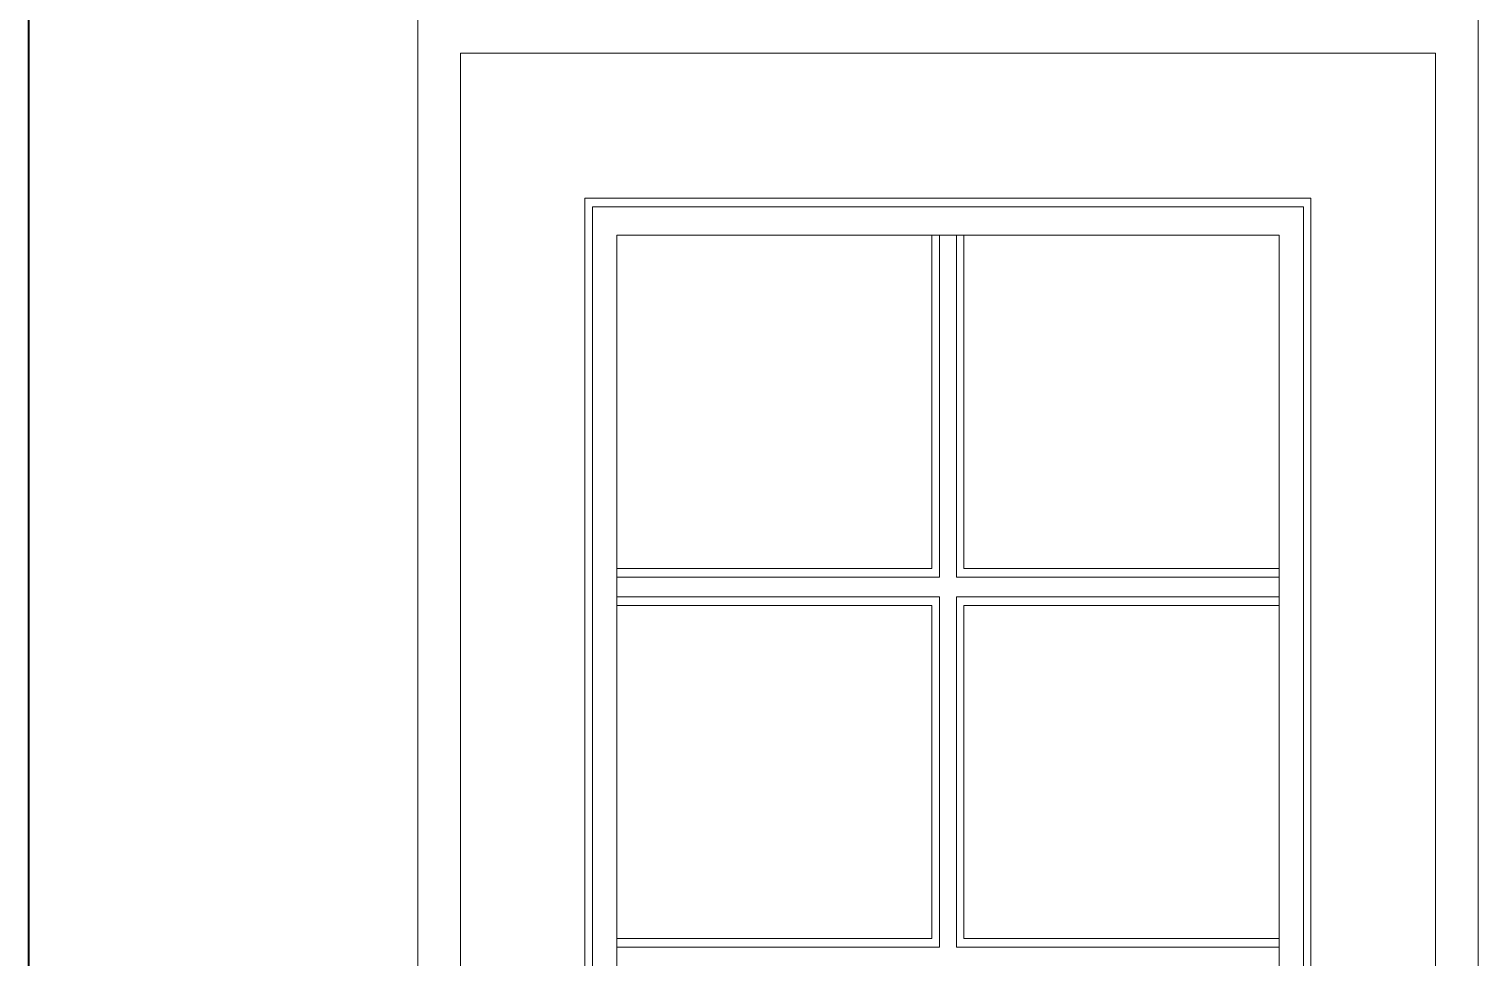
# Model space of a CAD drawing. Header units: inches. Extents: x 137851 to 141026, y -21374 to -19129.
# Drawn here: x 139543.19 to 139584.19, y -20886.89 to -20860.62 of the extents above; entities that cross this region are included whole.
import ezdxf

# ---------------------------------------------------------------- set-up
doc = ezdxf.new("R2010")
doc.units = ezdxf.units.IN
doc.header["$LTSCALE"] = 0.5
doc.header["$MEASUREMENT"] = 0
doc.layers.add('wall', color=1, linetype='Continuous', lineweight=40)
doc.layers.add('window', color=4, linetype='Continuous', lineweight=13)

msp = doc.modelspace()

# ---------------------------------------------------------------- linework, layer by layer
at = {"layer": 'wall'}
msp.add_line((139543.195, -21063.73), (139543.195, -20748.73), dxfattribs=at)
at = {"layer": 'window'}
for p, q in [((139554.195, -20907.73), (139554.195, -20859.915)), ((139584.195, -20907.73), (139584.195, -20859.915)), ((139555.4, -20861.312), (139582.99, -20861.312)), ((139555.4, -20861.312), (139555.4, -20907.73)), ((139582.99, -20907.73), (139582.99, -20861.312)), ((139558.925, -20865.415), (139558.925, -20907.73)), ((139558.925, -20865.415), (139579.465, -20865.415)), ((139559.135, -20865.66), (139579.255, -20865.66)), ((139559.135, -20907.73), (139559.135, -20865.66)), ((139579.255, -20865.66), (139579.255, -20907.73)), ((139579.465, -20905.23), (139579.465, -20865.415)), ((139559.825, -20866.463), (139578.565, -20866.463)), ((139559.825, -20866.463), (139559.825, -20907.73)), ((139568.745, -20866.463), (139568.745, -20875.892)), ((139568.955, -20866.463), (139568.955, -20876.137)), ((139569.435, -20876.137), (139569.435, -20866.463)), ((139569.645, -20866.463), (139569.645, -20875.892)), ((139578.565, -20907.73), (139578.565, -20866.463)), ((139559.825, -20875.892), (139568.745, -20875.892)), ((139569.645, -20875.892), (139578.565, -20875.892)), ((139568.955, -20876.137), (139559.825, -20876.137)), ((139578.565, -20876.137), (139569.435, -20876.137)), ((139559.825, -20876.695), (139568.955, -20876.695)), ((139568.955, -20876.695), (139568.955, -20886.613)), ((139569.435, -20886.613), (139569.435, -20876.695)), ((139569.435, -20876.695), (139578.565, -20876.695)), ((139559.825, -20876.94), (139568.745, -20876.94)), ((139568.745, -20876.94), (139568.745, -20886.369)), ((139569.645, -20876.94), (139569.645, -20886.369)), ((139569.645, -20876.94), (139578.565, -20876.94)), ((139559.825, -20886.369), (139568.745, -20886.369)), ((139568.955, -20886.613), (139559.825, -20886.613)), ((139578.565, -20886.613), (139569.435, -20886.613)), ((139569.645, -20886.369), (139578.565, -20886.369))]:
    msp.add_line(p, q, dxfattribs=at)

doc.saveas('drawing.dxf')
